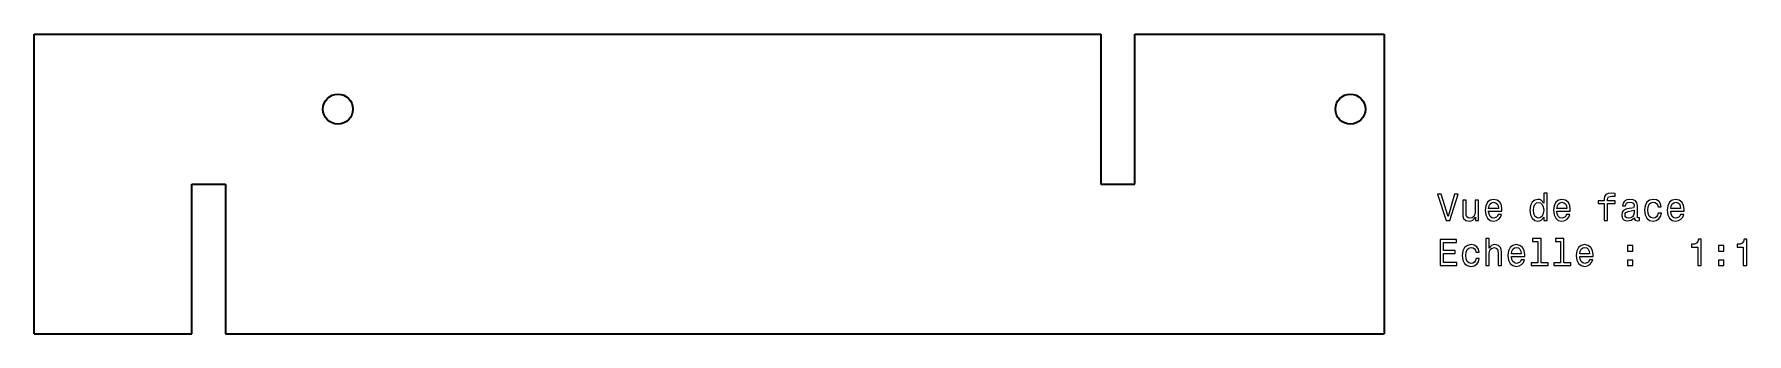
# Model space of a CAD drawing. Extents: x 58 to 287, y 85 to 125.
import ezdxf

# ---------------------------------------------------------------- set-up
doc = ezdxf.new("R2010")
doc.units = 0

msp = doc.modelspace()

# ---------------------------------------------------------------- linework, layer by layer
at = {"color": 7, "lineweight": 35}
for p, q in [((58.5, 125), (200.743652, 125)), ((58.5, 85), (58.5, 125)), ((200.743652, 125), (200.743652, 105)), ((205.243652, 125), (238.5, 125)), ((205.243652, 105), (205.243652, 125)), ((238.5, 125), (238.5, 85)), ((79.5, 85), (79.5, 105)), ((84, 105), (84, 85)), ((58.5, 85), (79.5, 85)), ((84, 85), (238.5, 85))]:
    msp.add_line(p, q, dxfattribs=at)
at = {"color": 7, "lineweight": 35, "ltscale": 0.1125}
for p, q in [((79.5, 105), (84, 105)), ((200.743652, 105), (205.243652, 105))]:
    msp.add_line(p, q, dxfattribs=at)
at = {"color": 7, "lineweight": 13}
for points in [[(247.895493, 103.648422), (247.01796, 100.667877), (246.115234, 103.648422), (245.636124, 103.648422), (246.765808, 100.143379), (247.270126, 100.143379), (248.374588, 103.648422)], [(251.097931, 102.851593), (250.654129, 102.851593), (250.654129, 101.288193), (250.603699, 100.925079), (250.457443, 100.662834), (250.230499, 100.50145), (249.932953, 100.451019), (249.695923, 100.491364), (249.544617, 100.612396), (249.458893, 100.819168), (249.438721, 101.111679), (249.438721, 102.851593), (248.994919, 102.851593), (248.994919, 101.071335), (249.01004, 100.713264), (249.105865, 100.41571), (249.398376, 100.143379), (249.867386, 100.047554), (250.119553, 100.082863), (250.336411, 100.173637), (250.52301, 100.329979), (250.674301, 100.556923), (250.674301, 100.143379), (251.097931, 100.143379)], [(252.434387, 101.368881), (254.20961, 101.368881), (254.214645, 101.575653), (254.133957, 102.155624), (253.912064, 102.589348), (253.559036, 102.851593), (253.090012, 102.947411), (252.631073, 102.84655), (252.278046, 102.564125), (252.051102, 102.105194), (251.970413, 101.500008), (252.046066, 100.879692), (252.27301, 100.425797), (252.620987, 100.143379), (253.074875, 100.047554), (253.468246, 100.113121), (253.791016, 100.284592), (254.028046, 100.556923), (254.164215, 100.920036), (253.725464, 100.920036), (253.634674, 100.718307), (253.503555, 100.567009), (253.130356, 100.445976), (252.842896, 100.50145), (252.626038, 100.677963), (252.484818, 100.965424), (252.434387, 101.353752)], [(259.782379, 100.561966), (259.782379, 100.143379), (260.226166, 100.143379), (260.226166, 103.76442), (259.787415, 103.76442), (259.787415, 102.438049), (259.449524, 102.821335), (259.242737, 102.912109), (259.005707, 102.947411), (258.577057, 102.84655), (258.244202, 102.564125), (258.027344, 102.110237), (257.951691, 101.500008), (258.027344, 100.889778), (258.244202, 100.43084), (258.577057, 100.143379), (259.005707, 100.047554), (259.242737, 100.082863), (259.454559, 100.173637)], [(261.54245, 101.368881), (263.317688, 101.368881), (263.322723, 101.575653), (263.242035, 102.155624), (263.020142, 102.58934), (262.667114, 102.851593), (262.19809, 102.947411), (261.739136, 102.84655), (261.386108, 102.564125), (261.15918, 102.105194), (261.078491, 101.500008), (261.154144, 100.879692), (261.381073, 100.425797), (261.729065, 100.143379), (262.182953, 100.047554), (262.576324, 100.113121), (262.899078, 100.284592), (263.136108, 100.556923), (263.272278, 100.920036), (262.833527, 100.920036), (262.742737, 100.718307), (262.611633, 100.567009), (262.238434, 100.445969), (261.950958, 100.50145), (261.7341, 100.677963), (261.592896, 100.965424), (261.54245, 101.353752)], [(267.841461, 102.382568), (267.841461, 100.143379), (268.285248, 100.143379), (268.285248, 102.382568), (269.293915, 102.382568), (269.293915, 102.760811), (268.285248, 102.760811), (268.285248, 102.927238), (268.320557, 103.128967), (268.436554, 103.265137), (268.63324, 103.345825), (268.915649, 103.376083), (269.293915, 103.355911), (269.293915, 103.739197), (268.814789, 103.764412), (268.381073, 103.719025), (268.078491, 103.582863), (267.896942, 103.345825), (267.841461, 103.007935), (267.841461, 102.760811), (267.02951, 102.760811), (267.02951, 102.382568)], [(271.871002, 100.496407), (271.871002, 100.481277), (271.89621, 100.309807), (271.971863, 100.188766), (272.289581, 100.092949), (272.536713, 100.133293), (272.536713, 100.476234), (272.430786, 100.461098), (272.289581, 100.526665), (272.264374, 100.728394), (272.264374, 102.130409), (272.203857, 102.48848), (272.027344, 102.740639), (271.719696, 102.891937), (271.28598, 102.947411), (270.862335, 102.886894), (270.549683, 102.715424), (270.352997, 102.448135), (270.287415, 102.095108), (270.287415, 102.06485), (270.685822, 102.06485), (270.72113, 102.276665), (270.832092, 102.427963), (271.013641, 102.518738), (271.270844, 102.554039), (271.517975, 102.528824), (271.694489, 102.453178), (271.800385, 102.322052), (271.835693, 102.140495), (271.815521, 101.92868), (271.734833, 101.822769), (271.533112, 101.772339), (271.154846, 101.731995), (270.72113, 101.64122), (270.413513, 101.479836), (270.231934, 101.227669), (270.176483, 100.854477), (270.226898, 100.521622), (270.38324, 100.274506), (270.635406, 100.118164), (270.983398, 100.062683), (271.452393, 100.168594)], [(275.02301, 101.953896), (275.461761, 101.953896), (275.371002, 102.357353), (275.154144, 102.675079), (274.816223, 102.871765), (274.377472, 102.947411), (273.893341, 102.84655), (273.525177, 102.564125), (273.293182, 102.105194), (273.212494, 101.489922), (273.288147, 100.879692), (273.515076, 100.425797), (273.873169, 100.143379), (274.362335, 100.047554), (274.796051, 100.123207), (275.133972, 100.335022), (275.365936, 100.667877), (275.466827, 101.111679), (275.043182, 101.111679), (274.967529, 100.829254), (274.826324, 100.617439), (274.624603, 100.48632), (274.377472, 100.445969), (274.069855, 100.511536), (273.847931, 100.713264), (273.711761, 101.041069), (273.666382, 101.505051), (273.711761, 101.958939), (273.852966, 102.286751), (274.079926, 102.48848), (274.377472, 102.559082), (274.639709, 102.513695), (274.836395, 102.397697), (274.967529, 102.206055)], [(276.722565, 101.368881), (278.497803, 101.368881), (278.502838, 101.575653), (278.42215, 102.155624), (278.200256, 102.58934), (277.847229, 102.851593), (277.378204, 102.947411), (276.91925, 102.84655), (276.566223, 102.564125), (276.339294, 102.105194), (276.258606, 101.500008), (276.334259, 100.879692), (276.561188, 100.425797), (276.90918, 100.143379), (277.363068, 100.047554), (277.756439, 100.113121), (278.079193, 100.284592), (278.316223, 100.556923), (278.452393, 100.920036), (278.013641, 100.920036), (277.922852, 100.718307), (277.791748, 100.567009), (277.418549, 100.445969), (277.131073, 100.50145), (276.914215, 100.677963), (276.77301, 100.965424), (276.722565, 101.353752)], [(252.434387, 101.742081), (252.489868, 102.090065), (252.626038, 102.347267), (252.832809, 102.503609), (253.105148, 102.559082), (253.372437, 102.503609), (253.579208, 102.347267), (253.705292, 102.090065), (253.750671, 101.742081)], [(259.08136, 102.548996), (259.373871, 102.478394), (259.595764, 102.281708), (259.726898, 101.953896), (259.777344, 101.500008), (259.726898, 101.041077), (259.595764, 100.713264), (259.373871, 100.511536), (259.08136, 100.445969), (258.803986, 100.511536), (258.592163, 100.713264), (258.450958, 101.04612), (258.405579, 101.500008), (258.450958, 101.948853), (258.592163, 102.276665), (258.803986, 102.478394)], [(261.54245, 101.742081), (261.597931, 102.090065), (261.7341, 102.347267), (261.940887, 102.503609), (262.213226, 102.559082), (262.480499, 102.503609), (262.687286, 102.347267), (262.813354, 102.090065), (262.858734, 101.742081)], [(271.820557, 101.091507), (271.76004, 100.829254), (271.598663, 100.627525), (271.356598, 100.496407), (271.059021, 100.451012), (270.867401, 100.476234), (270.731232, 100.556923), (270.645477, 100.698135), (270.62027, 100.894821), (270.640442, 101.071335), (270.72113, 101.197411), (271.043915, 101.338623), (271.452393, 101.399139), (271.820557, 101.52018)], [(276.722565, 101.742081), (276.778046, 102.090065), (276.914215, 102.347267), (277.121002, 102.503609), (277.393341, 102.559082), (277.660614, 102.503609), (277.867401, 102.347267), (277.993469, 102.090065), (278.038849, 101.742081)], [(245.958893, 94.09655), (248.177902, 94.09655), (248.177902, 94.52018), (246.422867, 94.52018), (246.422867, 95.705338), (247.986267, 95.705338), (247.986267, 96.123924), (246.422867, 96.123924), (246.422867, 97.17292), (248.137558, 97.17292), (248.137558, 97.59655), (245.958893, 97.59655)], [(250.734818, 95.907066), (251.173584, 95.907066), (251.082809, 96.310524), (250.865952, 96.62825), (250.528046, 96.824936), (250.089294, 96.900581), (249.605148, 96.799721), (249.236984, 96.517296), (249.005005, 96.058365), (248.924301, 95.443092), (248.999954, 94.832863), (249.226898, 94.378967), (249.584961, 94.09655), (250.074158, 94.000725), (250.507874, 94.076378), (250.845779, 94.288193), (251.077759, 94.621048), (251.178635, 95.06485), (250.755005, 95.06485), (250.679352, 94.782433), (250.538132, 94.57061), (250.336411, 94.439491), (250.089294, 94.399147), (249.781662, 94.464706), (249.559753, 94.666435), (249.423584, 94.994247), (249.378189, 95.458221), (249.423584, 95.912109), (249.564789, 96.239922), (249.791748, 96.44165), (250.089294, 96.512253), (250.351532, 96.466866), (250.548233, 96.350876), (250.679352, 96.159233)], [(252.046066, 94.09655), (252.489868, 94.09655), (252.489868, 95.65995), (252.535263, 96.018021), (252.681503, 96.280266), (252.908463, 96.44165), (253.211044, 96.502167), (253.453125, 96.451736), (253.604416, 96.315567), (253.680069, 96.088623), (253.705292, 95.786034), (253.705292, 94.09655), (254.149094, 94.09655), (254.149094, 95.876808), (254.128922, 96.234879), (254.038132, 96.532425), (253.740585, 96.804764), (253.276611, 96.900581), (253.024445, 96.86528), (252.807587, 96.769463), (252.626038, 96.618164), (252.489868, 96.411392), (252.489868, 97.71759), (252.046066, 97.71759)], [(255.470413, 95.322052), (257.245636, 95.322052), (257.250671, 95.528824), (257.169983, 96.108795), (256.94809, 96.542519), (256.595062, 96.804764), (256.126038, 96.900581), (255.667099, 96.799721), (255.314072, 96.517296), (255.087128, 96.058365), (255.006439, 95.453178), (255.082092, 94.832863), (255.309036, 94.378967), (255.657013, 94.09655), (256.110901, 94.000725), (256.504272, 94.066292), (256.827057, 94.237762), (257.064087, 94.510094), (257.200256, 94.873207), (256.761475, 94.873207), (256.670715, 94.671478), (256.539581, 94.52018), (256.166382, 94.399139), (255.878922, 94.45462), (255.662064, 94.631134), (255.520844, 94.918594), (255.470413, 95.306923)], [(255.470413, 95.695251), (255.525894, 96.043236), (255.662064, 96.300438), (255.868835, 96.456779), (256.141174, 96.512253), (256.408447, 96.456779), (256.615234, 96.300438), (256.741302, 96.043236), (256.786713, 95.695251)], [(259.000671, 97.344391), (259.000671, 94.469749), (258.08786, 94.469749), (258.08786, 94.09655), (260.352264, 94.09655), (260.352264, 94.469749), (259.444489, 94.469749), (259.444489, 97.71759), (258.304718, 97.71759), (258.304718, 97.344391)], [(262.036713, 97.344391), (262.036713, 94.469749), (261.123871, 94.469749), (261.123871, 94.09655), (263.388275, 94.09655), (263.388275, 94.469749), (262.480499, 94.469749), (262.480499, 97.71759), (261.340729, 97.71759), (261.340729, 97.344391)], [(264.578491, 95.322052), (266.353699, 95.322052), (266.358734, 95.528824), (266.278046, 96.108795), (266.056152, 96.542511), (265.703125, 96.804764), (265.2341, 96.900581), (264.775177, 96.799721), (264.42215, 96.517296), (264.19519, 96.058365), (264.114502, 95.453178), (264.190155, 94.832863), (264.417114, 94.378967), (264.765076, 94.09655), (265.218964, 94.000725), (265.612335, 94.066292), (265.93512, 94.237762), (266.17215, 94.510094), (266.308319, 94.873207), (265.869537, 94.873207), (265.778778, 94.671478), (265.647644, 94.52018), (265.274445, 94.399139), (264.987, 94.45462), (264.770142, 94.631134), (264.628906, 94.918594), (264.578491, 95.306923)], [(264.578491, 95.695251), (264.633972, 96.043236), (264.770142, 96.300438), (264.976898, 96.456779), (265.249237, 96.512253), (265.516541, 96.456779), (265.723297, 96.300438), (265.849365, 96.043236), (265.894775, 95.695251)], [(270.95816, 96.053322), (271.654144, 96.053322), (271.654144, 96.804764), (270.95816, 96.804764)], [(280.323425, 94.09655), (280.782379, 94.09655), (280.782379, 97.621765), (280.439423, 97.621765), (280.348663, 97.314125), (280.167114, 97.107353), (279.889709, 96.98632), (279.506439, 96.945969), (279.506439, 96.587906), (280.323456, 96.587906)], [(283.102264, 96.053322), (283.798218, 96.053322), (283.798218, 96.804764), (283.102264, 96.804764)], [(286.395477, 94.09655), (286.854431, 94.09655), (286.854431, 97.621765), (286.511475, 97.621765), (286.420715, 97.314125), (286.239136, 97.107353), (285.961761, 96.98632), (285.578491, 96.945969), (285.578491, 96.587906), (286.395477, 96.587906)], [(270.95816, 94.09655), (271.654144, 94.09655), (271.654144, 94.847992), (270.95816, 94.847992)], [(283.102264, 94.09655), (283.798218, 94.09655), (283.798218, 94.847992), (283.102264, 94.847992)]]:
    msp.add_lwpolyline(points, close=True, dxfattribs=at)
at = {"color": 7, "lineweight": 35}
for centre in [(99, 115), (234, 115)]:
    msp.add_circle(centre, 2, dxfattribs=at)

doc.saveas('drawing.dxf')
